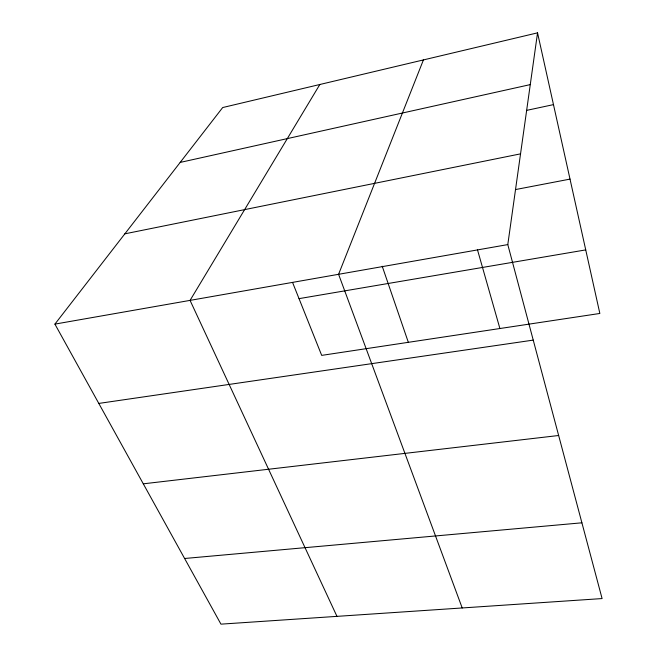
<?xml version="1.0" encoding="UTF-8"?>
<svg xmlns="http://www.w3.org/2000/svg" width="657" height="657" viewBox="0 0 657 657"><rect width="100%" height="100%" fill="white"/><g stroke="black" fill="none" stroke-linecap="round" stroke-linejoin="round"><path stroke-width="0.99" d="M507.795 244.593L537.541 32.85L222.69 107.543L54.909 324.115L220.949 624.15L602.091 598.568L507.795 244.593L54.909 324.115M423.42 59.927L338.585 274.306L462.2 607.955M319.844 84.49L190.062 300.389L336.967 616.365M180.182 162.419L530.273 84.605M526.586 110.392L553.481 104.619M124.846 233.835L520.541 153.853M515.597 189.545L570.021 179.106M299.025 298.639L585.74 249.898M98.796 403.423L533.238 340.112M143.292 483.823L558.655 435.501M184.617 558.491L581.913 522.808M292.57 282.469L321.692 355.38L599.849 313.463L537.541 32.85M382.218 266.225L408.334 342.322M477.467 249.742L499.903 328.525"/></g></svg>
